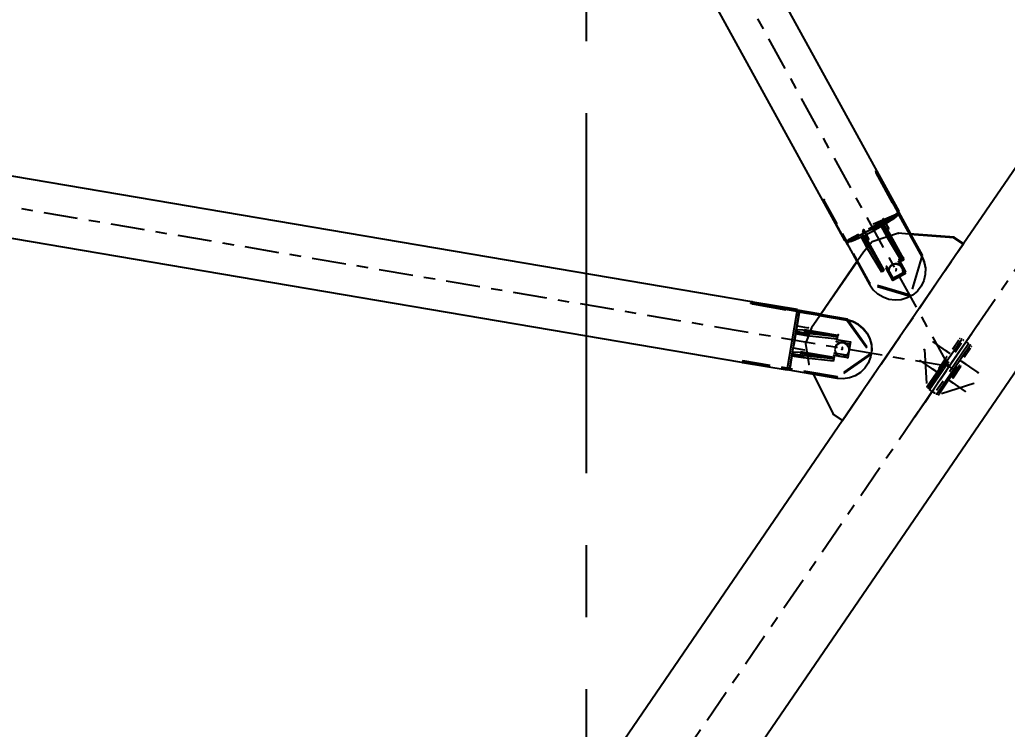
# Model space of a CAD drawing. Header units: millimetres. Extents: x 2368 to 8313, y 7493 to 11698.
# Drawn here: x 6364.6 to 6451.7, y 11189.7 to 11252.3 of the extents above; entities that cross this region are included whole.
import ezdxf

# ---------------------------------------------------------------- set-up
doc = ezdxf.new("R2010")
doc.units = ezdxf.units.MM
for name, pattern in [('CENTER', [50.8, 31.75, -6.35, 6.35, -6.35]), ('XKITLINE00', [0]), ('XKITLINE03', [6, 3, -1, 1, -1])]:
    doc.linetypes.add(name, pattern=pattern)
doc.styles.add('ROMANS', font='romans.shx')
doc.dimstyles.new('MD300', dxfattribs={"dimtxt": 2.5, "dimasz": 2.5, "dimexe": 1, "dimexo": 1, "dimgap": 0.5, "dimtad": 1, "dimdec": 1, "dimlfac": 50, "dimrnd": 0.5, "dimdsep": 46, "dimtxsty": 'ROMANS', "dimcen": 1, "dimclrd": 146, "dimclre": 146, "dimclrt": 30, "dimadec": 1, "dimazin": 2, "dimtfac": 1, "dimtdec": 1, "dimtmove": 0, "dimatfit": 1, "dimfxl": 1, "dimtolj": 1, "dimtzin": 0, "dimlwd": -1, "dimlwe": -1, "dimarcsym": 0})

# ---------------------------------------------------------------- blocks, each defined once
blk = doc.blocks.new('*D31')
at = {"color": 146, "transparency": 16777216}
for p, q in [((6524.588, 11276.547), (6524.588, 10991.038)), ((6189.043, 11249.201), (6189.043, 10991.038)), ((6191.543, 10992.038), (6522.088, 10992.038))]:
    blk.add_line(p, q, dxfattribs=at)
for points in [[(6191.543, 10992.455), (6191.543, 10991.621), (6189.043, 10992.038)], [(6522.088, 10992.455), (6522.088, 10991.621), (6524.588, 10992.038)]]:
    blk.add_solid(points, dxfattribs=at)
at = {"layer": 'Defpoints', "color": 0, "transparency": 16777216}
for p in [(6524.588, 11277.547), (6189.043, 11250.201), (6524.588, 10992.038)]:
    blk.add_point(p, dxfattribs=at)
at = {"color": 30, "transparency": 16777216, "insert": (6356.815, 10993.788), "char_height": 2.5, "attachment_point": 5, "style": 'ROMANS'}
blk.add_mtext('\\A1;16777', dxfattribs=at)
blk = doc.blocks.new('*D37')
at = {"color": 146, "transparency": 16777216}
for p, q in [((6544.584, 11276.27), (6544.584, 10979.265)), ((5216.588, 11053.98), (5216.588, 10979.265)), ((5219.088, 10980.265), (6542.084, 10980.265))]:
    blk.add_line(p, q, dxfattribs=at)
for points in [[(5219.088, 10980.681), (5219.088, 10979.848), (5216.588, 10980.265)], [(6542.084, 10980.681), (6542.084, 10979.848), (6544.584, 10980.265)]]:
    blk.add_solid(points, dxfattribs=at)
at = {"layer": 'Defpoints', "color": 0, "transparency": 16777216}
for p in [(6544.584, 11277.27), (5216.588, 11054.98), (6544.584, 10980.265)]:
    blk.add_point(p, dxfattribs=at)
at = {"color": 30, "transparency": 16777216, "insert": (5880.586, 10982.015), "char_height": 2.5, "attachment_point": 5, "style": 'ROMANS'}
blk.add_mtext('\\A1;66400', dxfattribs=at)
blk = doc.blocks.new('*D38')
at = {"color": 146, "transparency": 16777216}
for p, q in [((3888.584, 11276.27), (3888.584, 10968.162)), ((6544.588, 11276.271), (6544.588, 10968.162)), ((6542.088, 10969.162), (3891.084, 10969.162))]:
    blk.add_line(p, q, dxfattribs=at)
for points in [[(3891.084, 10969.579), (3891.084, 10968.745), (3888.584, 10969.162)], [(6542.088, 10969.579), (6542.088, 10968.745), (6544.588, 10969.162)]]:
    blk.add_solid(points, dxfattribs=at)
at = {"layer": 'Defpoints', "color": 0, "transparency": 16777216}
for p in [(3888.584, 11277.27), (6544.588, 11277.271), (3888.584, 10969.162)]:
    blk.add_point(p, dxfattribs=at)
at = {"color": 30, "transparency": 16777216, "insert": (5216.586, 10970.912), "char_height": 2.5, "attachment_point": 5, "style": 'ROMANS'}
blk.add_mtext('\\A1;132800', dxfattribs=at)

msp = doc.modelspace()

# ---------------------------------------------------------------- linework, layer by layer
at = {"color": 6, "linetype": 'CENTER'}
msp.add_line((6414.5882, 10907.5139), (6414.5882, 11495.735), dxfattribs=at)
at = {"color": 8, "linetype": 'XKITLINE03'}
for p, q in [((6446.5882, 11221.7207), (6364.5881, 11370.7429)), ((6446.5882, 11221.7207), (6364.5882, 11370.7429)), ((6528.5882, 11341.528), (6364.5882, 11101.9134)), ((6528.5882, 11341.528), (6364.5882, 11101.9134)), ((6446.5882, 11221.7207), (6282.5882, 11249.5872)), ((6446.5882, 11221.7207), (6282.5882, 11249.5872)), ((6440.1239, 11238.8096), (6444.181, 11231.4365)), ((6440.124, 11238.8096), (6444.181, 11231.4365)), ((6440.1436, 11238.9252), (6444.2006, 11231.5521)), ((6440.1436, 11238.9252), (6444.2007, 11231.5521)), ((6439.5842, 11228.9568), (6435.5272, 11236.3299)), ((6439.5843, 11228.9568), (6435.5272, 11236.3299)), ((6439.6039, 11229.0724), (6435.5468, 11236.4454)), ((6439.6039, 11229.0724), (6435.5469, 11236.4454)), ((6442.1672, 11235.2501), (6437.5441, 11232.7561)), ((6442.1672, 11235.2501), (6437.5441, 11232.7561)), ((6442.123, 11235.2659), (6437.6031, 11232.8276)), ((6442.123, 11235.2659), (6437.6032, 11232.8276)), ((6439.9073, 11234.3075), (6442.123, 11235.2659)), ((6439.9074, 11234.3075), (6442.123, 11235.2659)), ((6442.1549, 11235.1782), (6442.1742, 11235.2212)), ((6442.155, 11235.1782), (6442.1742, 11235.2212)), ((6442.1742, 11235.2212), (6442.1672, 11235.2501)), ((6442.1742, 11235.2212), (6442.1672, 11235.2501)), ((6437.5318, 11232.6842), (6442.1549, 11235.1782)), ((6437.5319, 11232.6842), (6442.155, 11235.1782)), ((6442.0959, 11235.1067), (6437.576, 11232.6684)), ((6442.096, 11235.1067), (6437.5761, 11232.6684)), ((6439.7917, 11233.6268), (6442.096, 11235.1067)), ((6439.7917, 11233.6268), (6442.0959, 11235.1067)), ((6440.7137, 11234.3633), (6440.6744, 11234.1321)), ((6440.7137, 11234.3633), (6440.6744, 11234.1321)), ((6442.4881, 11231.1387), (6440.7137, 11234.3633)), ((6442.488, 11231.1387), (6440.7137, 11234.3633)), ((6440.7398, 11234.5174), (6440.7791, 11234.7486)), ((6442.5142, 11231.2928), (6440.7398, 11234.5174)), ((6440.7399, 11234.5174), (6440.7792, 11234.7486)), ((6442.5143, 11231.2928), (6440.7399, 11234.5174)), ((6440.7791, 11234.7486), (6441.2587, 11233.8771)), ((6440.7792, 11234.7486), (6441.2587, 11233.8771)), ((6438.9854, 11233.571), (6439.0247, 11233.8022)), ((6438.9854, 11233.571), (6439.0247, 11233.8022)), ((6440.7598, 11230.3463), (6438.9854, 11233.571)), ((6440.7597, 11230.3463), (6438.9854, 11233.571)), ((6439.0247, 11233.8022), (6439.5043, 11232.9306)), ((6439.0247, 11233.8022), (6439.5042, 11232.9306)), ((6442.1297, 11233.4782), (6439.7975, 11232.737)), ((6442.1297, 11233.4782), (6439.7976, 11232.737)), ((6440.6744, 11234.1321), (6441.154, 11233.2606)), ((6440.6744, 11234.1321), (6441.1539, 11233.2606)), ((6447.0171, 11233.1107), (6442.1297, 11233.4782)), ((6447.0171, 11233.1107), (6442.1297, 11233.4782)), ((6437.5248, 11232.7131), (6437.5318, 11232.6842)), ((6437.5249, 11232.7131), (6437.5319, 11232.6842)), ((6438.9592, 11233.4168), (6438.9199, 11233.1856)), ((6438.9592, 11233.4168), (6438.9199, 11233.1856)), ((6438.9199, 11233.1856), (6439.3994, 11232.3141)), ((6438.9199, 11233.1856), (6439.3995, 11232.3141)), ((6440.7335, 11230.1922), (6438.9592, 11233.4168)), ((6440.7336, 11230.1922), (6438.9592, 11233.4168)), ((6439.7975, 11232.737), (6439.037, 11231.8212)), ((6439.7976, 11232.737), (6439.0371, 11231.8212)), ((6447.8447, 11232.5521), (6447.0171, 11233.1107)), ((6447.8448, 11232.5521), (6447.0171, 11233.1107)), ((6439.037, 11231.8212), (6434.4548, 11225.1499)), ((6439.0371, 11231.8212), (6434.4549, 11225.1499)), ((6437.1901, 11216.9826), (6447.8447, 11232.5521)), ((6437.1901, 11216.9826), (6447.8448, 11232.5521)), ((6442.1207, 11230.9803), (6442.7153, 11229.8996)), ((6442.1207, 11230.9803), (6442.7154, 11229.8996)), ((6442.1241, 11231.0009), (6442.7188, 11229.9202)), ((6442.1242, 11231.0009), (6442.7189, 11229.9202)), ((6442.1538, 11231.1755), (6442.7485, 11230.0949)), ((6442.1539, 11231.1755), (6442.7485, 11230.0949)), ((6442.4771, 11231.0745), (6442.488, 11231.1387)), ((6442.4772, 11231.0745), (6442.4881, 11231.1387)), ((6442.5251, 11231.357), (6442.5142, 11231.2928)), ((6442.5252, 11231.357), (6442.5143, 11231.2928)), ((6444.181, 11231.4365), (6443.139, 11227.9133)), ((6444.181, 11231.4365), (6443.1391, 11227.9133)), ((6444.2006, 11231.5521), (6443.1587, 11228.0289)), ((6444.2007, 11231.5521), (6443.1587, 11228.0289)), ((6440.7226, 11230.128), (6440.7335, 11230.1922)), ((6440.7227, 11230.128), (6440.7336, 11230.1922)), ((6440.7706, 11230.4106), (6440.7597, 11230.3463)), ((6440.7707, 11230.4106), (6440.7598, 11230.3463)), ((6441.6275, 11229.3128), (6441.0329, 11230.3935)), ((6441.6276, 11229.3128), (6441.0329, 11230.3935)), ((6441.631, 11229.3334), (6441.0364, 11230.4141)), ((6441.6311, 11229.3334), (6441.0364, 11230.4141)), ((6441.6607, 11229.508), (6441.0661, 11230.5887)), ((6441.6608, 11229.508), (6441.0661, 11230.5887)), ((6442.7485, 11230.0949), (6441.6607, 11229.508)), ((6442.7485, 11230.0949), (6441.6608, 11229.508)), ((6441.9055, 11230.3315), (6441.8793, 11230.1774)), ((6441.9056, 11230.3315), (6441.8794, 11230.1774)), ((6442.7153, 11229.8996), (6441.6275, 11229.3128)), ((6442.7154, 11229.8996), (6441.6276, 11229.3128)), ((6442.7188, 11229.9202), (6441.631, 11229.3334)), ((6442.7189, 11229.9202), (6441.6311, 11229.3334)), ((6443.139, 11227.9133), (6439.5842, 11228.9568)), ((6443.1391, 11227.9133), (6439.5843, 11228.9568)), ((6443.1587, 11228.0289), (6439.6039, 11229.0724)), ((6443.1587, 11228.0289), (6439.6039, 11229.0724)), ((6429.2545, 11227.3604), (6437.5949, 11225.9432)), ((6429.2545, 11227.3604), (6437.595, 11225.9432)), ((6429.2348, 11227.2448), (6437.5753, 11225.8276)), ((6429.2349, 11227.2448), (6437.5753, 11225.8276)), ((6432.5064, 11221.4264), (6433.3817, 11226.5777)), ((6432.5064, 11221.4264), (6433.3817, 11226.5777)), ((6433.3645, 11226.4766), (6432.5087, 11221.4403)), ((6433.3645, 11226.4766), (6432.5088, 11221.4403)), ((6433.3939, 11226.6497), (6432.5186, 11221.4983)), ((6433.394, 11226.6497), (6432.5187, 11221.4983)), ((6433.3916, 11226.6358), (6432.5358, 11221.5995)), ((6433.3915, 11226.6358), (6432.5358, 11221.5995)), ((6432.8923, 11223.6977), (6433.3645, 11226.4766)), ((6432.8924, 11223.6977), (6433.3645, 11226.4766)), ((6433.008, 11224.3784), (6433.3916, 11226.6358)), ((6433.008, 11224.3784), (6433.3915, 11226.6358)), ((6433.3817, 11226.5777), (6433.3903, 11226.6283)), ((6433.3817, 11226.5777), (6433.3903, 11226.6283)), ((6433.3903, 11226.6283), (6433.394, 11226.6497)), ((6433.3903, 11226.6283), (6433.3939, 11226.6497)), ((6437.5753, 11225.8276), (6439.7231, 11222.8277)), ((6437.5753, 11225.8276), (6439.7232, 11222.8277)), ((6437.5949, 11225.9432), (6439.7427, 11222.9433)), ((6437.595, 11225.9432), (6439.7428, 11222.9433)), ((6433.1031, 11224.9384), (6433.0638, 11224.7072)), ((6433.1032, 11224.9384), (6433.0639, 11224.7072)), ((6436.7508, 11224.3186), (6433.1031, 11224.9384)), ((6436.7509, 11224.3186), (6433.1032, 11224.9384)), ((6433.1293, 11225.0926), (6433.1686, 11225.3238)), ((6436.777, 11224.4728), (6433.1293, 11225.0926)), ((6433.1294, 11225.0926), (6433.1687, 11225.3238)), ((6436.7771, 11224.4728), (6433.1294, 11225.0926)), ((6433.1686, 11225.3238), (6434.1545, 11225.1562)), ((6433.1687, 11225.3238), (6434.1545, 11225.1562)), ((6434.4548, 11225.1499), (6433.9197, 11223.7638)), ((6434.4549, 11225.1499), (6433.9198, 11223.7638)), ((6443.5394, 11217.2663), (6449.1469, 11225.4592)), ((6443.5395, 11217.2663), (6449.1469, 11225.4592)), ((6449.2145, 11225.5579), (6448.3165, 11224.246)), ((6449.2145, 11225.5579), (6448.3166, 11224.246)), ((6449.1469, 11225.4592), (6449.2145, 11225.5579)), ((6449.1469, 11225.4592), (6449.2145, 11225.5579)), ((6433.0638, 11224.7072), (6434.0497, 11224.5397)), ((6433.0639, 11224.7072), (6434.0498, 11224.5397)), ((6436.6233, 11223.9264), (6437.8458, 11223.7187)), ((6436.6234, 11223.9264), (6437.8459, 11223.7187)), ((6436.6268, 11223.947), (6437.8493, 11223.7392)), ((6436.6269, 11223.947), (6437.8494, 11223.7392)), ((6436.6565, 11224.1216), (6437.879, 11223.9139)), ((6436.6566, 11224.1216), (6437.879, 11223.9139)), ((6436.7399, 11224.2544), (6436.7508, 11224.3186)), ((6436.74, 11224.2544), (6436.7509, 11224.3186)), ((6436.788, 11224.537), (6436.777, 11224.4728)), ((6436.788, 11224.537), (6436.7771, 11224.4728)), ((6437.879, 11223.9139), (6437.673, 11222.7019)), ((6437.879, 11223.9139), (6437.6731, 11222.7019)), ((6444.6215, 11219.9449), (6447.5316, 11224.1968)), ((6444.6215, 11219.9449), (6447.5316, 11224.1968)), ((6444.8688, 11219.7044), (6447.8454, 11224.0533)), ((6444.8689, 11219.7044), (6447.8454, 11224.0533)), ((6446.6578, 11222.8848), (6445.1724, 11223.9015)), ((6445.1724, 11223.9015), (6445.1724, 11223.9015)), ((6446.6579, 11222.8848), (6445.1724, 11223.9015)), ((6445.1724, 11223.9015), (6445.1724, 11223.9015)), ((6446.2168, 11221.9749), (6447.6966, 11224.1369)), ((6446.2169, 11221.9749), (6447.6967, 11224.1369)), ((6448.3165, 11224.246), (6446.8085, 11222.0426)), ((6448.3166, 11224.246), (6446.8085, 11222.0426)), ((6447.6966, 11224.1369), (6447.6966, 11224.1369)), ((6447.6967, 11224.1369), (6447.6966, 11224.1369)), ((6448.0849, 11223.9075), (6448.3076, 11223.737)), ((6448.0849, 11223.9075), (6448.3075, 11223.737)), ((6432.7971, 11223.1376), (6432.8364, 11223.3688)), ((6436.4449, 11222.5178), (6432.7971, 11223.1376)), ((6432.7972, 11223.1376), (6432.8365, 11223.3688)), ((6436.4449, 11222.5178), (6432.7972, 11223.1376)), ((6432.8364, 11223.3688), (6433.8223, 11223.2013)), ((6432.8365, 11223.3688), (6433.8224, 11223.2013)), ((6433.9197, 11223.7638), (6434.219, 11221.9186)), ((6433.9198, 11223.7638), (6434.2191, 11221.9186)), ((6437.163, 11223.4015), (6437.1368, 11223.2474)), ((6437.1631, 11223.4015), (6437.1369, 11223.2474)), ((6437.8458, 11223.7187), (6437.6399, 11222.5066)), ((6437.8459, 11223.7187), (6437.6399, 11222.5066)), ((6437.8493, 11223.7392), (6437.6434, 11222.5272)), ((6437.8494, 11223.7392), (6437.6434, 11222.5272)), ((6444.4013, 11223.2174), (6444.6215, 11219.9449)), ((6444.4014, 11223.2174), (6444.6215, 11219.9449)), ((6448.3075, 11223.737), (6445.3309, 11219.3881)), ((6448.3076, 11223.737), (6445.331, 11219.3881)), ((6445.6447, 11219.2446), (6448.5549, 11223.4965)), ((6445.6448, 11219.2446), (6448.5549, 11223.4965)), ((6446.2452, 11223.1672), (6446.6578, 11222.8848)), ((6446.2453, 11223.1672), (6446.6579, 11222.8848)), ((6446.9595, 11221.4665), (6448.4393, 11223.6286)), ((6446.9596, 11221.4665), (6448.4394, 11223.6286)), ((6448.4393, 11223.6286), (6448.4393, 11223.6286)), ((6448.4394, 11223.6286), (6448.4393, 11223.6286)), ((6436.705, 11220.7057), (6428.3645, 11222.1228)), ((6436.705, 11220.7057), (6428.3646, 11222.1228)), ((6436.7246, 11220.8213), (6428.3842, 11222.2384)), ((6436.7247, 11220.8213), (6428.3842, 11222.2384)), ((6432.771, 11222.9835), (6432.7317, 11222.7523)), ((6432.771, 11222.9835), (6432.7317, 11222.7523)), ((6432.7317, 11222.7523), (6433.7176, 11222.5848)), ((6432.7317, 11222.7523), (6433.7175, 11222.5848)), ((6436.4187, 11222.3637), (6432.771, 11222.9835)), ((6436.4187, 11222.3637), (6432.771, 11222.9835)), ((6436.4078, 11222.2995), (6436.4187, 11222.3637)), ((6436.4078, 11222.2995), (6436.4187, 11222.3637)), ((6437.6399, 11222.5066), (6436.4174, 11222.7144)), ((6437.6399, 11222.5066), (6436.4174, 11222.7144)), ((6437.6434, 11222.5272), (6436.4209, 11222.7349)), ((6437.6434, 11222.5272), (6436.4209, 11222.7349)), ((6436.4558, 11222.582), (6436.4449, 11222.5178)), ((6436.4558, 11222.582), (6436.4449, 11222.5178)), ((6437.673, 11222.7019), (6436.4506, 11222.9096)), ((6437.6731, 11222.7019), (6436.4506, 11222.9096)), ((6439.7231, 11222.8277), (6436.705, 11220.7057)), ((6439.7232, 11222.8277), (6436.705, 11220.7057)), ((6439.7427, 11222.9433), (6436.7246, 11220.8213)), ((6439.7428, 11222.9433), (6436.7247, 11220.8213)), ((6445.5283, 11221.2344), (6444.0428, 11222.251)), ((6444.0428, 11222.251), (6444.0428, 11222.251)), ((6445.5282, 11221.2344), (6444.0428, 11222.251)), ((6444.0428, 11222.251), (6444.0428, 11222.251)), ((6445.6768, 11221.5931), (6446.3772, 11222.6164)), ((6445.6769, 11221.5931), (6446.3772, 11222.6164)), ((6446.3772, 11222.6164), (6446.3772, 11222.6164)), ((6446.3772, 11222.6164), (6446.3772, 11222.6164)), ((6446.6578, 11222.8848), (6446.6578, 11222.8848)), ((6446.6579, 11222.8848), (6446.6579, 11222.8848)), ((6448.0608, 11221.9246), (6447.6481, 11222.207)), ((6447.6481, 11222.207), (6447.6481, 11222.207)), ((6447.6481, 11222.207), (6449.1336, 11221.1904)), ((6448.0607, 11221.9246), (6447.6481, 11222.207)), ((6447.6481, 11222.207), (6447.6481, 11222.207)), ((6447.6481, 11222.207), (6449.1336, 11221.1904)), ((6432.5101, 11221.4477), (6432.5064, 11221.4264)), ((6432.51, 11221.4477), (6432.5064, 11221.4264)), ((6444.737, 11219.8128), (6446.2168, 11221.9749)), ((6444.7371, 11219.8128), (6446.2169, 11221.9749)), ((6446.8085, 11222.0426), (6445.0602, 11219.4882)), ((6446.8085, 11222.0426), (6445.0602, 11219.4882)), ((6445.1156, 11221.5168), (6445.5282, 11221.2344)), ((6445.1157, 11221.5168), (6445.5283, 11221.2344)), ((6445.4797, 11219.3045), (6446.9595, 11221.4665)), ((6445.4798, 11219.3045), (6446.9596, 11221.4665)), ((6445.6768, 11221.5931), (6445.6768, 11221.5931)), ((6445.6769, 11221.5931), (6445.6769, 11221.5931)), ((6446.093, 11222.0596), (6447.0833, 11221.3818)), ((6446.0931, 11222.0596), (6447.0833, 11221.3818)), ((6446.5882, 11221.7207), (6446.5882, 11221.7207)), ((6446.7991, 11220.825), (6447.4995, 11221.8483)), ((6446.7992, 11220.825), (6447.4995, 11221.8483)), ((6446.9312, 11220.7346), (6447.6316, 11221.7579)), ((6446.9312, 11220.7346), (6447.6315, 11221.7579)), ((6447.4995, 11221.8483), (6447.4995, 11221.8483)), ((6447.4995, 11221.8483), (6447.4995, 11221.8483)), ((6447.6315, 11221.7579), (6447.6315, 11221.7579)), ((6447.6316, 11221.7579), (6447.6316, 11221.7579)), ((6445.5282, 11221.2344), (6445.5282, 11221.2344)), ((6445.5283, 11221.2344), (6445.5283, 11221.2344)), ((6446.9311, 11220.2742), (6446.5185, 11220.5566)), ((6446.5185, 11220.5566), (6446.5185, 11220.5566)), ((6446.5185, 11220.5566), (6448.0039, 11219.5399)), ((6446.9311, 11220.2742), (6446.5185, 11220.5566)), ((6446.5185, 11220.5566), (6446.5185, 11220.5566)), ((6446.5185, 11220.5566), (6448.004, 11219.5399)), ((6446.7991, 11220.825), (6446.7991, 11220.825)), ((6446.7992, 11220.825), (6446.7992, 11220.825)), ((6446.9312, 11220.7346), (6446.9312, 11220.7346)), ((6446.9312, 11220.7346), (6446.9312, 11220.7346)), ((6449.1336, 11221.1904), (6449.1336, 11221.1904)), ((6449.1336, 11221.1904), (6449.1336, 11221.1904)), ((6444.737, 11219.8128), (6444.737, 11219.8128)), ((6444.7371, 11219.8128), (6444.7371, 11219.8128)), ((6445.0914, 11219.5339), (6444.8688, 11219.7044)), ((6445.0915, 11219.5339), (6444.8689, 11219.7044)), ((6445.3309, 11219.3881), (6445.0914, 11219.5339)), ((6445.331, 11219.3881), (6445.0915, 11219.5339)), ((6448.775, 11220.224), (6445.6447, 11219.2446)), ((6448.775, 11220.224), (6445.6448, 11219.2446)), ((6448.0039, 11219.5399), (6448.0039, 11219.5399)), ((6448.004, 11219.5399), (6448.004, 11219.5399)), ((6445.0602, 11219.4882), (6443.607, 11217.365)), ((6445.0602, 11219.4882), (6443.607, 11217.365)), ((6445.4797, 11219.3045), (6445.4797, 11219.3045)), ((6445.4798, 11219.3045), (6445.4798, 11219.3045)), ((6436.3624, 11217.5412), (6437.1901, 11216.9826)), ((6436.3625, 11217.5412), (6437.1901, 11216.9826))]:
    msp.add_line(p, q, dxfattribs=at)
at = {"color": 8, "linetype": 'XKITLINE00'}
for p, q in [((6380.7373, 11347.0387), (6442.1485, 11235.4334)), ((6375.9476, 11344.4548), (6437.3588, 11232.8495)), ((6506.6401, 11318.4409), (6447.8414, 11232.5323)), ((6515.0495, 11312.7664), (6388.4582, 11127.8085)), ((6429.1663, 11227.4379), (6302.4429, 11248.9705)), ((6428.3024, 11222.0708), (6301.4856, 11243.6192)), ((6440.0945, 11238.9858), (6440.0921, 11238.969)), ((6440.0921, 11238.969), (6440.098, 11238.9394)), ((6440.1048, 11238.9881), (6440.0945, 11238.9858)), ((6440.098, 11238.9394), (6440.1115, 11238.8998)), ((6440.1221, 11238.9757), (6440.1048, 11238.9881)), ((6440.1115, 11238.8998), (6440.1318, 11238.8548)), ((6440.1703, 11238.9128), (6440.1183, 11238.8848)), ((6440.1221, 11238.9757), (6440.1447, 11238.9498)), ((6440.1318, 11238.8548), (6440.1529, 11238.8054)), ((6440.1965, 11238.8686), (6440.1408, 11238.8385)), ((6440.1447, 11238.9498), (6440.1703, 11238.9128)), ((6440.1529, 11238.8054), (6442.0711, 11235.3193)), ((6440.1703, 11238.9128), (6440.1965, 11238.8686)), ((6440.1965, 11238.8686), (6442.1147, 11235.3825)), ((6435.3937, 11236.45), (6435.3936, 11236.4466)), ((6435.3936, 11236.4466), (6435.4016, 11236.4292)), ((6435.3937, 11236.45), (6435.4017, 11236.4388)), ((6435.4016, 11236.4292), (6435.4167, 11236.3992)), ((6435.4017, 11236.4388), (6435.417, 11236.4141)), ((6435.4167, 11236.3992), (6435.4376, 11236.3597)), ((6435.446, 11236.3643), (6435.4376, 11236.3597)), ((6435.4376, 11236.3597), (6435.4621, 11236.3146)), ((6435.4711, 11236.3194), (6435.4621, 11236.3146)), ((6435.4621, 11236.3146), (6437.3804, 11232.8285)), ((6435.4622, 11236.3357), (6435.4909, 11236.2904)), ((6435.4909, 11236.2904), (6437.4091, 11232.8043)), ((6442.0711, 11235.3193), (6441.8855, 11235.1533)), ((6442.0094, 11235.2641), (6442.096, 11235.1067)), ((6442.044, 11235.295), (6444.1778, 11231.4173)), ((6442.1147, 11235.3825), (6442.0543, 11235.3499)), ((6442.0591, 11235.3525), (6442.0543, 11235.3499)), ((6442.0591, 11235.3525), (6442.155, 11235.1782)), ((6442.0626, 11235.3117), (6444.1843, 11231.4558)), ((6442.0789, 11235.3632), (6442.1679, 11235.2014)), ((6442.0989, 11235.374), (6442.174, 11235.2375)), ((6442.1087, 11235.3792), (6443.184, 11233.4249)), ((6442.1485, 11235.4334), (6442.1147, 11235.3825)), ((6442.1679, 11235.2014), (6442.155, 11235.1782)), ((6442.1742, 11235.2212), (6442.1679, 11235.2014)), ((6442.1719, 11235.2139), (6443.1551, 11233.4271)), ((6442.174, 11235.2375), (6442.1742, 11235.2212)), ((6440.7391, 11234.3861), (6440.2285, 11234.0871)), ((6441.2002, 11234.6728), (6440.7391, 11234.3861)), ((6441.3364, 11234.5366), (6440.9407, 11234.2865)), ((6441.5889, 11234.9329), (6441.2002, 11234.6728)), ((6441.6697, 11234.7627), (6441.3364, 11234.5366)), ((6441.8855, 11235.1533), (6441.5889, 11234.9329)), ((6441.9265, 11234.9555), (6441.6697, 11234.7627)), ((6441.8373, 11235.1175), (6441.9265, 11234.9555)), ((6442.096, 11235.1067), (6441.9265, 11234.9555)), ((6442.155, 11235.1782), (6442.1418, 11235.1711)), ((6439.1627, 11233.5121), (6438.6609, 11233.265)), ((6439.5538, 11233.5001), (6439.0898, 11233.2626)), ((6439.6941, 11233.7908), (6439.1627, 11233.5121)), ((6440.0303, 11233.7571), (6439.5538, 11233.5001)), ((6440.2285, 11234.0871), (6439.6941, 11233.7908)), ((6440.4991, 11234.0229), (6440.0303, 11233.7571)), ((6440.762, 11234.1798), (6440.4991, 11234.0229)), ((6440.5907, 11234.0776), (6441.0663, 11233.2133)), ((6440.7622, 11234.1794), (6440.7542, 11234.1751)), ((6440.9407, 11234.2865), (6440.7622, 11234.1799)), ((6440.7622, 11234.1799), (6440.7622, 11234.1794)), ((6440.7622, 11234.1794), (6441.2417, 11233.3079)), ((6440.8547, 11234.2352), (6441.0892, 11233.8877)), ((6441.0892, 11233.8877), (6442.5758, 11231.186)), ((6437.3804, 11232.8285), (6437.3588, 11232.8495)), ((6437.3923, 11232.8349), (6437.3804, 11232.8285)), ((6437.5701, 11232.8253), (6437.4091, 11232.8043)), ((6437.4503, 11232.8097), (6439.581, 11228.9375)), ((6437.4951, 11232.8155), (6437.5761, 11232.6684)), ((6437.8441, 11232.9127), (6437.5701, 11232.8253)), ((6437.7232, 11232.688), (6437.5761, 11232.6684)), ((6437.6361, 11232.8464), (6437.7232, 11232.688)), ((6437.9597, 11232.7613), (6437.7232, 11232.688)), ((6438.2139, 11233.0618), (6437.8441, 11232.9127)), ((6438.2756, 11232.8854), (6437.9597, 11232.7613)), ((6438.6609, 11233.265), (6438.2139, 11233.0618)), ((6438.6577, 11233.0548), (6438.2756, 11232.8854)), ((6438.832, 11233.1387), (6438.6577, 11233.0548)), ((6438.8402, 11233.1426), (6438.8322, 11233.1383)), ((6438.8323, 11233.1388), (6438.8322, 11233.1383)), ((6438.8322, 11233.1383), (6439.3118, 11232.2668)), ((6439.0898, 11233.2626), (6438.8402, 11233.1426)), ((6439.0119, 11233.2252), (6439.4872, 11232.3614)), ((6439.1106, 11233.2733), (6439.3347, 11232.9413)), ((6439.3347, 11232.9413), (6440.8213, 11230.2395)), ((6441.2417, 11233.3079), (6441.0663, 11233.2133)), ((6441.0663, 11233.2133), (6442.3894, 11231.0271)), ((6441.2417, 11233.3079), (6442.5649, 11231.1218)), ((6447.0215, 11233.1364), (6443.0972, 11233.4315)), ((6447.0127, 11233.085), (6443.1271, 11233.3772)), ((6447.0215, 11233.1364), (6447.0127, 11233.085)), ((6447.8404, 11232.5264), (6447.0127, 11233.085)), ((6447.8492, 11232.5778), (6447.0215, 11233.1364)), ((6447.8492, 11232.5778), (6447.8404, 11232.5264)), ((6447.8404, 11232.5264), (6437.1858, 11216.9569)), ((6439.4872, 11232.3614), (6439.3118, 11232.2668)), ((6439.3118, 11232.2668), (6440.635, 11230.0807)), ((6439.4872, 11232.3614), (6440.8104, 11230.1753)), ((6438.4522, 11230.989), (6435.1981, 11226.2513)), ((6438.464, 11230.9675), (6435.2219, 11226.2473)), ((6442.5649, 11231.1218), (6442.3894, 11231.0271)), ((6442.5758, 11231.186), (6442.5649, 11231.1218)), ((6444.1843, 11231.4558), (6444.1778, 11231.4173)), ((6444.1778, 11231.4173), (6444.3888, 11230.9154)), ((6444.1843, 11231.4558), (6444.3953, 11230.954)), ((6444.3953, 11230.954), (6444.3888, 11230.9154)), ((6444.3888, 11230.9154), (6444.4901, 11230.3813)), ((6444.3953, 11230.954), (6444.4966, 11230.4199)), ((6440.8104, 11230.1753), (6440.635, 11230.0807)), ((6440.8213, 11230.2395), (6440.8104, 11230.1753)), ((6441.2646, 11230.2589), (6441.2527, 11230.1524)), ((6441.2527, 11230.1524), (6441.2596, 11230.0454)), ((6441.2596, 11230.0454), (6441.2851, 11229.9412)), ((6441.295, 11230.3616), (6441.2646, 11230.2589)), ((6441.2985, 11230.3822), (6441.2681, 11230.2794)), ((6441.2985, 11230.3822), (6441.2681, 11230.2794)), ((6441.302, 11230.4027), (6441.2716, 11230.3)), ((6441.343, 11230.4575), (6441.295, 11230.3616)), ((6441.3465, 11230.4781), (6441.2985, 11230.3822)), ((6441.3465, 11230.4781), (6441.2985, 11230.3822)), ((6441.35, 11230.4986), (6441.302, 11230.4027)), ((6441.407, 11230.5437), (6441.343, 11230.4575)), ((6441.4105, 11230.5643), (6441.3465, 11230.4781)), ((6441.4105, 11230.5643), (6441.3465, 11230.4781)), ((6441.414, 11230.5848), (6441.35, 11230.4986)), ((6441.4851, 11230.6175), (6441.407, 11230.5437)), ((6441.4886, 11230.638), (6441.4105, 11230.5643)), ((6441.4886, 11230.638), (6441.4105, 11230.5643)), ((6441.4921, 11230.6586), (6441.414, 11230.5848)), ((6441.5751, 11230.6766), (6441.4851, 11230.6175)), ((6441.5786, 11230.6972), (6441.4886, 11230.638)), ((6441.5786, 11230.6972), (6441.4886, 11230.638)), ((6441.5821, 11230.7177), (6441.4921, 11230.6586)), ((6441.674, 11230.7194), (6441.5751, 11230.6766)), ((6441.5786, 11230.6972), (6441.5751, 11230.6766)), ((6441.6775, 11230.7399), (6441.5786, 11230.6972)), ((6441.6775, 11230.7399), (6441.5786, 11230.6972)), ((6441.5821, 11230.7177), (6441.5786, 11230.6972)), ((6441.681, 11230.7605), (6441.5821, 11230.7177)), ((6441.779, 11230.7444), (6441.674, 11230.7194)), ((6441.7825, 11230.765), (6441.6775, 11230.7399)), ((6441.7825, 11230.765), (6441.6775, 11230.7399)), ((6441.786, 11230.7855), (6441.681, 11230.7605)), ((6441.8869, 11230.7509), (6441.779, 11230.7444)), ((6441.8903, 11230.7715), (6441.7825, 11230.765)), ((6441.8903, 11230.7715), (6441.7825, 11230.765)), ((6441.8938, 11230.7921), (6441.786, 11230.7855)), ((6441.9942, 11230.7388), (6441.8869, 11230.7509)), ((6441.9977, 11230.7594), (6441.8903, 11230.7715)), ((6441.9977, 11230.7594), (6441.8903, 11230.7715)), ((6442.0012, 11230.7799), (6441.8938, 11230.7921)), ((6442.0979, 11230.7084), (6441.9942, 11230.7388)), ((6442.1014, 11230.7289), (6441.9977, 11230.7594)), ((6442.1014, 11230.7289), (6441.9977, 11230.7594)), ((6442.1049, 11230.7495), (6442.0012, 11230.7799)), ((6442.1948, 11230.6606), (6442.0979, 11230.7084)), ((6442.1983, 11230.6811), (6442.1014, 11230.7289)), ((6442.1983, 11230.6811), (6442.1014, 11230.7289)), ((6442.2017, 11230.7017), (6442.1049, 11230.7495)), ((6442.2818, 11230.5968), (6442.1948, 11230.6606)), ((6442.2853, 11230.6174), (6442.1983, 11230.6811)), ((6442.2853, 11230.6174), (6442.1983, 11230.6811)), ((6442.2888, 11230.6379), (6442.2017, 11230.7017)), ((6442.2818, 11230.5968), (6442.3564, 11230.5191)), ((6442.2853, 11230.6174), (6442.3599, 11230.5396)), ((6442.2853, 11230.6174), (6442.3599, 11230.5396)), ((6442.2888, 11230.6379), (6442.3634, 11230.5602)), ((6442.3564, 11230.5191), (6442.4163, 11230.4297)), ((6442.3599, 11230.5396), (6442.4198, 11230.4503)), ((6442.3599, 11230.5396), (6442.4198, 11230.4503)), ((6442.3634, 11230.5602), (6442.4233, 11230.4708)), ((6442.4198, 11230.4503), (6442.4163, 11230.4297)), ((6442.4163, 11230.4297), (6442.4597, 11230.3314)), ((6442.4233, 11230.4708), (6442.4198, 11230.4503)), ((6442.4198, 11230.4503), (6442.4631, 11230.352)), ((6442.4198, 11230.4503), (6442.4631, 11230.352)), ((6442.4233, 11230.4708), (6442.4666, 11230.3725)), ((6442.4802, 11230.0137), (6442.4498, 11229.911)), ((6442.4597, 11230.3314), (6442.4852, 11230.2272)), ((6442.4631, 11230.352), (6442.4887, 11230.2477)), ((6442.4631, 11230.352), (6442.4887, 11230.2477)), ((6442.4666, 11230.3725), (6442.4922, 11230.2683)), ((6442.4921, 11230.1202), (6442.4802, 11230.0137)), ((6442.4852, 11230.2272), (6442.4921, 11230.1202)), ((6442.4887, 11230.2477), (6442.4956, 11230.1408)), ((6442.4887, 11230.2477), (6442.4956, 11230.1408)), ((6442.4922, 11230.2683), (6442.4991, 11230.1613)), ((6444.4901, 11230.3813), (6444.4773, 11229.8383)), ((6444.4966, 11230.4199), (6444.4839, 11229.8769)), ((6441.2851, 11229.9412), (6441.3285, 11229.8429)), ((6441.3285, 11229.8429), (6441.3884, 11229.7535)), ((6441.3884, 11229.7535), (6441.463, 11229.6758)), ((6441.55, 11229.612), (6441.463, 11229.6758)), ((6441.6469, 11229.5642), (6441.55, 11229.612)), ((6441.7506, 11229.5338), (6441.6469, 11229.5642)), ((6441.858, 11229.5216), (6441.7506, 11229.5338)), ((6441.9658, 11229.5282), (6441.858, 11229.5216)), ((6442.0708, 11229.5532), (6441.9658, 11229.5282)), ((6442.1697, 11229.596), (6442.0708, 11229.5532)), ((6442.2597, 11229.6551), (6442.1697, 11229.596)), ((6442.3378, 11229.7289), (6442.2597, 11229.6551)), ((6442.4018, 11229.815), (6442.3378, 11229.7289)), ((6442.4498, 11229.911), (6442.4018, 11229.815)), ((6444.351, 11229.3102), (6444.1167, 11228.8199)), ((6444.4773, 11229.8383), (6444.351, 11229.3102)), ((6444.4839, 11229.8769), (6444.4773, 11229.8383)), ((6439.581, 11228.9375), (6439.8925, 11228.4899)), ((6440.2908, 11228.116), (6439.8925, 11228.4899)), ((6443.7846, 11228.3889), (6443.3692, 11228.0361)), ((6444.1167, 11228.8199), (6443.7846, 11228.3889)), ((6429.0875, 11227.3423), (6429.0771, 11227.3312)), ((6429.1132, 11227.3496), (6429.0875, 11227.3423)), ((6429.1051, 11227.4464), (6429.0968, 11227.4468)), ((6429.1048, 11227.4444), (6429.0968, 11227.4468)), ((6429.1285, 11227.4395), (6429.1048, 11227.4444)), ((6429.1291, 11227.4432), (6429.1051, 11227.4464)), ((6429.1518, 11227.3523), (6429.1132, 11227.3496)), ((6429.1654, 11227.4325), (6429.1285, 11227.4395)), ((6429.1625, 11227.4382), (6429.1291, 11227.4432)), ((6429.1995, 11227.3501), (6429.1518, 11227.3523)), ((6429.2121, 11227.4242), (6429.1654, 11227.4325)), ((6429.2131, 11227.43), (6429.1663, 11227.4376)), ((6429.1995, 11227.3501), (6429.1865, 11227.274)), ((6429.2516, 11227.3433), (6429.1995, 11227.3501)), ((6429.2638, 11227.4152), (6429.2121, 11227.4242)), ((6429.2644, 11227.4185), (6429.2131, 11227.43)), ((6429.2516, 11227.3433), (6429.2386, 11227.2666)), ((6433.1951, 11226.6732), (6429.2516, 11227.3433)), ((6433.2073, 11226.7451), (6429.2638, 11227.4152)), ((6433.2079, 11226.7485), (6429.2644, 11227.4185)), ((6440.7585, 11227.8322), (6440.2908, 11228.116)), ((6441.2752, 11227.6509), (6440.7585, 11227.8322)), ((6441.8183, 11227.58), (6441.2752, 11227.6509)), ((6442.3641, 11227.6226), (6441.8183, 11227.58)), ((6442.8887, 11227.7769), (6442.3641, 11227.6226)), ((6443.3692, 11228.0361), (6442.8887, 11227.7769)), ((6429.0771, 11227.3312), (6429.0832, 11227.3173)), ((6429.1051, 11227.3019), (6429.0832, 11227.3173)), ((6429.1406, 11227.2867), (6429.1051, 11227.3019)), ((6429.1865, 11227.274), (6429.1406, 11227.2867)), ((6429.2373, 11227.2593), (6429.1865, 11227.274)), ((6429.2381, 11227.264), (6429.2373, 11227.2593)), ((6433.1808, 11226.5892), (6429.2373, 11227.2593)), ((6437.5786, 11225.8468), (6429.2381, 11227.264)), ((6432.2982, 11221.3946), (6433.1808, 11226.5892)), ((6433.0806, 11224.8055), (6433.3645, 11226.4766)), ((6433.3645, 11226.4766), (6433.1674, 11226.5101)), ((6437.5721, 11225.8083), (6433.1751, 11226.5554)), ((6433.1816, 11226.594), (6433.2064, 11226.74)), ((6433.1846, 11226.6112), (6433.1816, 11226.594)), ((6433.3817, 11226.5777), (6433.1846, 11226.6112)), ((6433.3866, 11226.6067), (6433.1895, 11226.6402)), ((6433.3928, 11226.6427), (6433.1956, 11226.6762)), ((6433.394, 11226.6497), (6433.1968, 11226.6832)), ((6435.2713, 11226.3578), (6433.2013, 11226.7096)), ((6433.2073, 11226.7451), (6433.2064, 11226.74)), ((6433.3788, 11226.5605), (6433.3903, 11226.6283)), ((6433.3928, 11226.6427), (6433.3903, 11226.6283)), ((6435.2469, 11226.3223), (6433.3919, 11226.6375)), ((6433.394, 11226.6497), (6433.3928, 11226.6427)), ((6433.3234, 11226.2343), (6433.1262, 11226.2678)), ((6437.5786, 11225.8468), (6437.5721, 11225.8083)), ((6438.0996, 11225.6611), (6437.5721, 11225.8083)), ((6438.1061, 11225.6996), (6437.5786, 11225.8468)), ((6438.1061, 11225.6996), (6438.0996, 11225.6611)), ((6438.585, 11225.4084), (6438.0996, 11225.6611)), ((6438.5916, 11225.4469), (6438.1061, 11225.6996)), ((6432.7166, 11222.6634), (6433.079, 11224.7961)), ((6433.0805, 11224.805), (6433.079, 11224.7961)), ((6433.0806, 11224.8055), (6433.0805, 11224.805)), ((6434.0664, 11224.6375), (6433.0805, 11224.805)), ((6433.7113, 11224.9357), (6433.1067, 11224.9591)), ((6436.7675, 11224.4164), (6433.7113, 11224.9357)), ((6439.0072, 11225.0612), (6438.585, 11225.4084)), ((6439.0137, 11225.0998), (6438.5916, 11225.4469)), ((6439.0072, 11225.0612), (6439.3476, 11224.6348)), ((6439.0137, 11225.0998), (6439.3541, 11224.6733)), ((6434.0332, 11224.442), (6433.0473, 11224.6095)), ((6434.0664, 11224.6375), (6434.0332, 11224.442)), ((6436.7234, 11224.1567), (6434.0332, 11224.442)), ((6436.7566, 11224.3522), (6434.0664, 11224.6375)), ((6436.7234, 11224.1567), (6436.7675, 11224.4164)), ((6437.1322, 11223.8622), (6437.0246, 11223.8524)), ((6437.2399, 11223.8534), (6437.1322, 11223.8622)), ((6439.3476, 11224.6348), (6439.5914, 11224.1477)), ((6439.3541, 11224.6733), (6439.5979, 11224.1863)), ((6439.5914, 11224.1477), (6439.7279, 11223.6213)), ((6439.5979, 11224.1863), (6439.7345, 11223.6599)), ((6433.3791, 11222.9807), (6432.7745, 11223.0042)), ((6436.5187, 11223.3101), (6436.5101, 11223.2033)), ((6436.5101, 11223.2033), (6436.5203, 11223.0966)), ((6436.5458, 11223.4138), (6436.5187, 11223.3101)), ((6436.5203, 11223.0966), (6436.5491, 11222.9932)), ((6436.5908, 11223.5111), (6436.5458, 11223.4138)), ((6436.5491, 11222.9932), (6436.5955, 11222.8963)), ((6436.5943, 11223.5317), (6436.5493, 11223.4343)), ((6436.5943, 11223.5317), (6436.5493, 11223.4343)), ((6436.5977, 11223.5522), (6436.5528, 11223.4549)), ((6436.6521, 11223.5992), (6436.5908, 11223.5111)), ((6436.6555, 11223.6198), (6436.5943, 11223.5317)), ((6436.6555, 11223.6198), (6436.5943, 11223.5317)), ((6436.659, 11223.6403), (6436.5977, 11223.5522)), ((6436.7279, 11223.6754), (6436.6521, 11223.5992)), ((6436.7314, 11223.6959), (6436.6555, 11223.6198)), ((6436.7314, 11223.6959), (6436.6555, 11223.6198)), ((6436.7349, 11223.7165), (6436.659, 11223.6403)), ((6436.8159, 11223.7373), (6436.7279, 11223.6754)), ((6436.8194, 11223.7578), (6436.7314, 11223.6959)), ((6436.8194, 11223.7578), (6436.7314, 11223.6959)), ((6436.8229, 11223.7784), (6436.7349, 11223.7165)), ((6436.9135, 11223.783), (6436.8159, 11223.7373)), ((6436.917, 11223.8036), (6436.8194, 11223.7578)), ((6436.917, 11223.8036), (6436.8194, 11223.7578)), ((6436.9205, 11223.8241), (6436.8229, 11223.7784)), ((6437.0176, 11223.8113), (6436.9135, 11223.783)), ((6437.0211, 11223.8318), (6436.917, 11223.8036)), ((6437.0211, 11223.8318), (6436.917, 11223.8036)), ((6437.0246, 11223.8524), (6436.9205, 11223.8241)), ((6437.1252, 11223.8211), (6437.0176, 11223.8113)), ((6437.1287, 11223.8417), (6437.0211, 11223.8318)), ((6437.1287, 11223.8417), (6437.0211, 11223.8318)), ((6437.2329, 11223.8123), (6437.1252, 11223.8211)), ((6437.2364, 11223.8328), (6437.1287, 11223.8417)), ((6437.2364, 11223.8328), (6437.1287, 11223.8417)), ((6437.2364, 11223.8328), (6437.2329, 11223.8123)), ((6437.3375, 11223.785), (6437.2329, 11223.8123)), ((6437.2399, 11223.8534), (6437.2364, 11223.8328)), ((6437.341, 11223.8056), (6437.2364, 11223.8328)), ((6437.341, 11223.8056), (6437.2364, 11223.8328)), ((6437.3445, 11223.8261), (6437.2399, 11223.8534)), ((6437.4357, 11223.7402), (6437.3375, 11223.785)), ((6437.4392, 11223.7608), (6437.341, 11223.8056)), ((6437.4392, 11223.7608), (6437.341, 11223.8056)), ((6437.4427, 11223.7813), (6437.3445, 11223.8261)), ((6437.5247, 11223.6792), (6437.4357, 11223.7402)), ((6437.5282, 11223.6997), (6437.4392, 11223.7608)), ((6437.5282, 11223.6997), (6437.4392, 11223.7608)), ((6437.5317, 11223.7203), (6437.4427, 11223.7813)), ((6437.6017, 11223.6037), (6437.5247, 11223.6792)), ((6437.6052, 11223.6243), (6437.5282, 11223.6997)), ((6437.6052, 11223.6243), (6437.5282, 11223.6997)), ((6437.6087, 11223.6448), (6437.5317, 11223.7203)), ((6437.6017, 11223.6037), (6437.6643, 11223.5162)), ((6437.6052, 11223.6243), (6437.6678, 11223.5368)), ((6437.6052, 11223.6243), (6437.6678, 11223.5368)), ((6437.6087, 11223.6448), (6437.6713, 11223.5573)), ((6437.6643, 11223.5162), (6437.7108, 11223.4193)), ((6437.6678, 11223.5368), (6437.7142, 11223.4399)), ((6437.6678, 11223.5368), (6437.7142, 11223.4399)), ((6437.714, 11222.9987), (6437.6691, 11222.9014)), ((6437.6713, 11223.5573), (6437.7177, 11223.4604)), ((6437.7108, 11223.4193), (6437.7395, 11223.3159)), ((6437.7412, 11223.1024), (6437.714, 11222.9987)), ((6437.7142, 11223.4399), (6437.743, 11223.3365)), ((6437.7142, 11223.4399), (6437.743, 11223.3365)), ((6437.7177, 11223.4604), (6437.7465, 11223.357)), ((6437.7395, 11223.3159), (6437.7498, 11223.2092)), ((6437.7498, 11223.2092), (6437.7412, 11223.1024)), ((6437.743, 11223.3365), (6437.7532, 11223.2298)), ((6437.743, 11223.3365), (6437.7532, 11223.2298)), ((6437.7465, 11223.357), (6437.7567, 11223.2503)), ((6439.7512, 11223.0786), (6439.6602, 11222.5432)), ((6439.7279, 11223.6213), (6439.7512, 11223.0786)), ((6439.7345, 11223.6599), (6439.7578, 11223.1171)), ((6439.7578, 11223.1171), (6439.7512, 11223.0786)), ((6432.5641, 11221.766), (6432.7151, 11222.6546)), ((6432.7166, 11222.6634), (6432.7151, 11222.6546)), ((6433.701, 11222.487), (6432.7151, 11222.6546)), ((6433.7342, 11222.6825), (6432.7483, 11222.8501)), ((6436.4353, 11222.4614), (6433.3791, 11222.9807)), ((6433.7342, 11222.6825), (6433.701, 11222.487)), ((6436.3912, 11222.2017), (6433.701, 11222.487)), ((6436.4244, 11222.3972), (6433.7342, 11222.6825)), ((6436.3912, 11222.2017), (6436.4353, 11222.4614)), ((6436.5955, 11222.8963), (6436.6581, 11222.8088)), ((6436.7351, 11222.7333), (6436.6581, 11222.8088)), ((6436.8241, 11222.6723), (6436.7351, 11222.7333)), ((6436.9224, 11222.6275), (6436.8241, 11222.6723)), ((6437.0269, 11222.6002), (6436.9224, 11222.6275)), ((6437.1346, 11222.5914), (6437.0269, 11222.6002)), ((6437.2422, 11222.6012), (6437.1346, 11222.5914)), ((6437.3464, 11222.6295), (6437.2422, 11222.6012)), ((6437.4439, 11222.6752), (6437.3464, 11222.6295)), ((6437.532, 11222.7371), (6437.4439, 11222.6752)), ((6437.6078, 11222.8133), (6437.532, 11222.7371)), ((6437.6691, 11222.9014), (6437.6078, 11222.8133)), ((6439.6602, 11222.5432), (6439.459, 11222.0386)), ((6428.3024, 11222.0708), (6428.298, 11222.0715)), ((6428.3547, 11222.0647), (6428.3024, 11222.0708)), ((6432.2982, 11221.3946), (6428.3547, 11222.0647)), ((6436.7017, 11220.6864), (6432.3048, 11221.4335)), ((6432.5088, 11221.4403), (6432.3116, 11221.4738)), ((6432.5276, 11221.5509), (6432.3304, 11221.5844)), ((6432.5088, 11221.4403), (6432.5641, 11221.766)), ((6439.1562, 11221.5868), (6438.7653, 11221.2076)), ((6439.459, 11222.0386), (6439.1562, 11221.5868)), ((6434.6334, 11221.0378), (6436.3581, 11217.5155)), ((6437.2483, 11220.6511), (6436.7017, 11220.6864)), ((6437.79, 11220.7293), (6437.2483, 11220.6511)), ((6438.3031, 11220.9175), (6437.79, 11220.7293)), ((6438.7653, 11221.2076), (6438.3031, 11220.9175)), ((6437.1826, 11216.959), (6380.0489, 11133.483)), ((6437.1858, 11216.9569), (6436.3581, 11217.5155))]:
    msp.add_line(p, q, dxfattribs=at)
for centre in [(6440.1239, 11238.8096), (6440.124, 11238.8096), (6440.1436, 11238.9252), (6440.1436, 11238.9252), (6435.5272, 11236.3299), (6435.5272, 11236.3299), (6435.5468, 11236.4454), (6435.5469, 11236.4454), (6442.123, 11235.2659), (6442.123, 11235.2659), (6442.123, 11235.2659), (6442.123, 11235.2659), (6442.1672, 11235.2501), (6442.1672, 11235.2501), (6442.1672, 11235.2501), (6442.1672, 11235.2501), (6442.1742, 11235.2212), (6442.1742, 11235.2212), (6442.1742, 11235.2212), (6442.1742, 11235.2212), (6440.7137, 11234.3633), (6440.7137, 11234.3633), (6440.7137, 11234.3633), (6440.7137, 11234.3633), (6440.7398, 11234.5174), (6440.7398, 11234.5174), (6440.7399, 11234.5174), (6440.7399, 11234.5174), (6440.7791, 11234.7486), (6440.7791, 11234.7486), (6440.7792, 11234.7486), (6440.7792, 11234.7486), (6442.0959, 11235.1067), (6442.0959, 11235.1067), (6442.096, 11235.1067), (6442.096, 11235.1067), (6442.1549, 11235.1782), (6442.1549, 11235.1782), (6442.155, 11235.1782), (6442.155, 11235.1782), (6438.9854, 11233.571), (6438.9854, 11233.571), (6438.9854, 11233.571), (6438.9854, 11233.571), (6439.0247, 11233.8022), (6439.0247, 11233.8022), (6439.0247, 11233.8022), (6439.0247, 11233.8022), (6439.7917, 11233.6268), (6439.7917, 11233.6268), (6439.9073, 11234.3075), (6439.9074, 11234.3075), (6440.6744, 11234.1321), (6440.6744, 11234.1321), (6440.6744, 11234.1321), (6440.6744, 11234.1321), (6441.2587, 11233.8771), (6441.2587, 11233.8771), (6442.1297, 11233.4782), (6442.1297, 11233.4782), (6442.1297, 11233.4782), (6442.1297, 11233.4782), (6437.5248, 11232.7131), (6437.5249, 11232.7131), (6437.5318, 11232.6842), (6437.5318, 11232.6842), (6437.5319, 11232.6842), (6437.5319, 11232.6842), (6437.5441, 11232.7561), (6437.5441, 11232.7561), (6437.576, 11232.6684), (6437.5761, 11232.6684), (6437.6031, 11232.8276), (6437.6032, 11232.8276), (6438.9199, 11233.1856), (6438.9199, 11233.1856), (6438.9199, 11233.1856), (6438.9199, 11233.1856), (6438.9592, 11233.4168), (6438.9592, 11233.4168), (6438.9592, 11233.4168), (6438.9592, 11233.4168), (6439.5042, 11232.9306), (6439.5043, 11232.9306), (6439.7975, 11232.737), (6439.7975, 11232.737), (6439.7976, 11232.737), (6439.7976, 11232.737), (6441.1539, 11233.2606), (6441.154, 11233.2606), (6447.0171, 11233.1107), (6447.0171, 11233.1107), (6447.0171, 11233.1107), (6447.0171, 11233.1107), (6439.037, 11231.8212), (6439.037, 11231.8212), (6439.0371, 11231.8212), (6439.0371, 11231.8212), (6439.3994, 11232.3141), (6439.3995, 11232.3141), (6447.8447, 11232.5521), (6447.8447, 11232.5521), (6447.8448, 11232.5521), (6447.8448, 11232.5521), (6442.1207, 11230.9803), (6442.1207, 11230.9803), (6442.1241, 11231.0009), (6442.1242, 11231.0009), (6442.1538, 11231.1755), (6442.1539, 11231.1755), (6442.4771, 11231.0745), (6442.4772, 11231.0745), (6442.488, 11231.1387), (6442.488, 11231.1387), (6442.4881, 11231.1387), (6442.4881, 11231.1387), (6442.5142, 11231.2928), (6442.5142, 11231.2928), (6442.5143, 11231.2928), (6442.5143, 11231.2928), (6442.5251, 11231.357), (6442.5252, 11231.357), (6444.181, 11231.4365), (6444.181, 11231.4365), (6444.181, 11231.4365), (6444.181, 11231.4365), (6444.2006, 11231.5521), (6444.2006, 11231.5521), (6444.2007, 11231.5521), (6444.2007, 11231.5521), (6440.7226, 11230.128), (6440.7227, 11230.128), (6440.7335, 11230.1922), (6440.7335, 11230.1922), (6440.7336, 11230.1922), (6440.7336, 11230.1922), (6440.7597, 11230.3463), (6440.7597, 11230.3463), (6440.7598, 11230.3463), (6440.7598, 11230.3463), (6440.7706, 11230.4106), (6440.7707, 11230.4106), (6441.0329, 11230.3935), (6441.0329, 11230.3935), (6441.0364, 11230.4141), (6441.0364, 11230.4141), (6441.0661, 11230.5887), (6441.0661, 11230.5887), (6441.8793, 11230.1774), (6441.8794, 11230.1774), (6441.9055, 11230.3315), (6441.9056, 11230.3315), (6442.7485, 11230.0949), (6442.7485, 11230.0949), (6442.7485, 11230.0949), (6442.7485, 11230.0949), (6441.6275, 11229.3128), (6441.6275, 11229.3128), (6441.6276, 11229.3128), (6441.6276, 11229.3128), (6441.631, 11229.3334), (6441.631, 11229.3334), (6441.6311, 11229.3334), (6441.6311, 11229.3334), (6441.6607, 11229.508), (6441.6607, 11229.508), (6441.6608, 11229.508), (6441.6608, 11229.508), (6442.7153, 11229.8996), (6442.7153, 11229.8996), (6442.7154, 11229.8996), (6442.7154, 11229.8996), (6442.7188, 11229.9202), (6442.7188, 11229.9202), (6442.7189, 11229.9202), (6442.7189, 11229.9202), (6439.5842, 11228.9568), (6439.5842, 11228.9568), (6439.5843, 11228.9568), (6439.5843, 11228.9568), (6439.6039, 11229.0724), (6439.6039, 11229.0724), (6439.6039, 11229.0724), (6439.6039, 11229.0724), (6429.2545, 11227.3604), (6429.2545, 11227.3604), (6443.139, 11227.9133), (6443.139, 11227.9133), (6443.1391, 11227.9133), (6443.1391, 11227.9133), (6443.1587, 11228.0289), (6443.1587, 11228.0289), (6443.1587, 11228.0289), (6443.1587, 11228.0289), (6429.2348, 11227.2448), (6429.2349, 11227.2448), (6433.3645, 11226.4766), (6433.3645, 11226.4766), (6433.3645, 11226.4766), (6433.3645, 11226.4766), (6433.3817, 11226.5777), (6433.3817, 11226.5777), (6433.3817, 11226.5777), (6433.3817, 11226.5777), (6433.3903, 11226.6283), (6433.3903, 11226.6283), (6433.3903, 11226.6283), (6433.3903, 11226.6283), (6433.3915, 11226.6358), (6433.3915, 11226.6358), (6433.3916, 11226.6358), (6433.3916, 11226.6358), (6433.3939, 11226.6497), (6433.3939, 11226.6497), (6433.394, 11226.6497), (6433.394, 11226.6497), (6437.5753, 11225.8276), (6437.5753, 11225.8276), (6437.5753, 11225.8276), (6437.5753, 11225.8276), (6437.5949, 11225.9432), (6437.5949, 11225.9432), (6437.595, 11225.9432), (6437.595, 11225.9432), (6433.1031, 11224.9384), (6433.1031, 11224.9384), (6433.1032, 11224.9384), (6433.1032, 11224.9384), (6433.1293, 11225.0926), (6433.1293, 11225.0926), (6433.1294, 11225.0926), (6433.1294, 11225.0926), (6433.1686, 11225.3238), (6433.1686, 11225.3238), (6433.1687, 11225.3238), (6433.1687, 11225.3238), (6434.1545, 11225.1562), (6434.1545, 11225.1562), (6434.4548, 11225.1499), (6434.4548, 11225.1499), (6434.4549, 11225.1499), (6434.4549, 11225.1499), (6449.1469, 11225.4592), (6449.1469, 11225.4592), (6449.1469, 11225.4592), (6449.1469, 11225.4592), (6449.2145, 11225.5579), (6449.2145, 11225.5579), (6449.2145, 11225.5579), (6449.2145, 11225.5579), (6433.008, 11224.3784), (6433.008, 11224.3784), (6433.0638, 11224.7072), (6433.0638, 11224.7072), (6433.0639, 11224.7072), (6433.0639, 11224.7072), (6434.0497, 11224.5397), (6434.0498, 11224.5397), (6436.6233, 11223.9264), (6436.6234, 11223.9264), (6436.6268, 11223.947), (6436.6269, 11223.947), (6436.6565, 11224.1216), (6436.6566, 11224.1216), (6436.7399, 11224.2544), (6436.74, 11224.2544), (6436.7508, 11224.3186), (6436.7508, 11224.3186), (6436.7509, 11224.3186), (6436.7509, 11224.3186), (6436.777, 11224.4728), (6436.777, 11224.4728), (6436.7771, 11224.4728), (6436.7771, 11224.4728), (6436.788, 11224.537), (6436.788, 11224.537), (6437.879, 11223.9139), (6437.879, 11223.9139), (6437.879, 11223.9139), (6437.879, 11223.9139), (6445.1724, 11223.9015), (6445.1724, 11223.9015), (6445.1724, 11223.9015), (6445.1724, 11223.9015), (6447.5316, 11224.1968), (6447.5316, 11224.1968), (6447.6966, 11224.1369), (6447.6966, 11224.1369), (6447.6967, 11224.1369), (6447.6967, 11224.1369), (6447.8454, 11224.0533), (6447.8454, 11224.0533), (6448.0849, 11223.9075), (6448.0849, 11223.9075), (6448.3165, 11224.246), (6448.3165, 11224.246), (6448.3166, 11224.246), (6448.3166, 11224.246), (6432.771, 11222.9835), (6432.771, 11222.9835), (6432.771, 11222.9835), (6432.771, 11222.9835), (6432.7971, 11223.1376), (6432.7971, 11223.1376), (6432.7972, 11223.1376), (6432.7972, 11223.1376), (6432.8364, 11223.3688), (6432.8364, 11223.3688), (6432.8365, 11223.3688), (6432.8365, 11223.3688), (6432.8923, 11223.6977), (6432.8924, 11223.6977), (6433.8223, 11223.2013), (6433.8224, 11223.2013), (6433.9197, 11223.7638), (6433.9197, 11223.7638), (6433.9198, 11223.7638), (6433.9198, 11223.7638), (6437.1368, 11223.2474), (6437.1369, 11223.2474), (6437.163, 11223.4015), (6437.1631, 11223.4015), (6437.8458, 11223.7187), (6437.8458, 11223.7187), (6437.8459, 11223.7187), (6437.8459, 11223.7187), (6437.8493, 11223.7392), (6437.8493, 11223.7392), (6437.8494, 11223.7392), (6437.8494, 11223.7392), (6444.4013, 11223.2174), (6444.4014, 11223.2174), (6446.2452, 11223.1672), (6446.2453, 11223.1672), (6448.3075, 11223.737), (6448.3075, 11223.737), (6448.3076, 11223.737), (6448.3076, 11223.737), (6448.4393, 11223.6286), (6448.4393, 11223.6286), (6448.4394, 11223.6286), (6448.4394, 11223.6286), (6448.5549, 11223.4965), (6448.5549, 11223.4965), (6428.3645, 11222.1228), (6428.3646, 11222.1228), (6428.3842, 11222.2384), (6428.3842, 11222.2384), (6432.7317, 11222.7523), (6432.7317, 11222.7523), (6432.7317, 11222.7523), (6432.7317, 11222.7523), (6433.7175, 11222.5848), (6433.7176, 11222.5848), (6436.4078, 11222.2995), (6436.4078, 11222.2995), (6436.4174, 11222.7144), (6436.4174, 11222.7144), (6436.4187, 11222.3637), (6436.4187, 11222.3637), (6436.4187, 11222.3637), (6436.4187, 11222.3637), (6436.4209, 11222.7349), (6436.4209, 11222.7349), (6436.4449, 11222.5178), (6436.4449, 11222.5178), (6436.4449, 11222.5178), (6436.4449, 11222.5178), (6436.4506, 11222.9096), (6436.4506, 11222.9096), (6436.4558, 11222.582), (6436.4558, 11222.582), (6437.6399, 11222.5066), (6437.6399, 11222.5066), (6437.6399, 11222.5066), (6437.6399, 11222.5066), (6437.6434, 11222.5272), (6437.6434, 11222.5272), (6437.6434, 11222.5272), (6437.6434, 11222.5272), (6437.673, 11222.7019), (6437.673, 11222.7019), (6437.6731, 11222.7019), (6437.6731, 11222.7019), (6439.7231, 11222.8277), (6439.7231, 11222.8277), (6439.7232, 11222.8277), (6439.7232, 11222.8277), (6439.7427, 11222.9433), (6439.7427, 11222.9433), (6439.7428, 11222.9433), (6439.7428, 11222.9433), (6444.0428, 11222.251), (6444.0428, 11222.251), (6444.0428, 11222.251), (6444.0428, 11222.251), (6446.3772, 11222.6164), (6446.3772, 11222.6164), (6446.3772, 11222.6164), (6446.3772, 11222.6164), (6446.6578, 11222.8848), (6446.6578, 11222.8848), (6446.6578, 11222.8848), (6446.6579, 11222.8848), (6446.6579, 11222.8848), (6446.6579, 11222.8848), (6447.6481, 11222.207), (6447.6481, 11222.207), (6447.6481, 11222.207), (6447.6481, 11222.207), (6447.6481, 11222.207), (6447.6481, 11222.207), (6432.5064, 11221.4264), (6432.5064, 11221.4264), (6432.5064, 11221.4264), (6432.5064, 11221.4264), (6432.5087, 11221.4403), (6432.5088, 11221.4403), (6432.51, 11221.4477), (6432.5101, 11221.4477), (6432.5186, 11221.4983), (6432.5187, 11221.4983), (6432.5358, 11221.5995), (6432.5358, 11221.5995), (6434.219, 11221.9186), (6434.2191, 11221.9186), (6445.1156, 11221.5168), (6445.1157, 11221.5168), (6445.6768, 11221.5931), (6445.6768, 11221.5931), (6445.6769, 11221.5931), (6445.6769, 11221.5931), (6446.093, 11222.0596), (6446.0931, 11222.0596), (6446.2168, 11221.9749), (6446.2168, 11221.9749), (6446.2169, 11221.9749), (6446.2169, 11221.9749), (6446.5882, 11221.7207), (6446.5882, 11221.7207), (6446.5882, 11221.7207), (6446.5882, 11221.7207), (6446.5882, 11221.7207), (6446.8085, 11222.0426), (6446.8085, 11222.0426), (6446.8085, 11222.0426), (6446.8085, 11222.0426), (6446.9595, 11221.4665), (6446.9595, 11221.4665), (6446.9596, 11221.4665), (6446.9596, 11221.4665), (6447.0833, 11221.3818), (6447.0833, 11221.3818), (6447.4995, 11221.8483), (6447.4995, 11221.8483), (6447.4995, 11221.8483), (6447.4995, 11221.8483), (6447.6315, 11221.7579), (6447.6315, 11221.7579), (6447.6316, 11221.7579), (6447.6316, 11221.7579), (6448.0607, 11221.9246), (6448.0608, 11221.9246), (6436.705, 11220.7057), (6436.705, 11220.7057), (6436.705, 11220.7057), (6436.705, 11220.7057), (6436.7246, 11220.8213), (6436.7246, 11220.8213), (6436.7247, 11220.8213), (6436.7247, 11220.8213), (6445.5282, 11221.2344), (6445.5282, 11221.2344), (6445.5282, 11221.2344), (6445.5283, 11221.2344), (6445.5283, 11221.2344), (6445.5283, 11221.2344), (6446.5185, 11220.5566), (6446.5185, 11220.5566), (6446.5185, 11220.5566), (6446.5185, 11220.5566), (6446.5185, 11220.5566), (6446.5185, 11220.5566), (6446.7991, 11220.825), (6446.7991, 11220.825), (6446.7992, 11220.825), (6446.7992, 11220.825), (6446.9312, 11220.7346), (6446.9312, 11220.7346), (6446.9312, 11220.7346), (6446.9312, 11220.7346), (6449.1336, 11221.1904), (6449.1336, 11221.1904), (6449.1336, 11221.1904), (6449.1336, 11221.1904), (6444.6215, 11219.9449), (6444.6215, 11219.9449), (6444.6215, 11219.9449), (6444.6215, 11219.9449), (6444.737, 11219.8128), (6444.737, 11219.8128), (6444.7371, 11219.8128), (6444.7371, 11219.8128), (6444.8688, 11219.7044), (6444.8688, 11219.7044), (6444.8689, 11219.7044), (6444.8689, 11219.7044), (6445.0914, 11219.5339), (6445.0914, 11219.5339), (6445.0915, 11219.5339), (6445.0915, 11219.5339), (6446.9311, 11220.2742), (6446.9311, 11220.2742), (6448.0039, 11219.5399), (6448.0039, 11219.5399), (6448.004, 11219.5399), (6448.004, 11219.5399), (6448.775, 11220.224), (6448.775, 11220.224), (6445.0602, 11219.4882), (6445.0602, 11219.4882), (6445.0602, 11219.4882), (6445.0602, 11219.4882), (6445.3309, 11219.3881), (6445.3309, 11219.3881), (6445.331, 11219.3881), (6445.331, 11219.3881), (6445.4797, 11219.3045), (6445.4797, 11219.3045), (6445.4798, 11219.3045), (6445.4798, 11219.3045), (6445.6447, 11219.2446), (6445.6447, 11219.2446), (6445.6448, 11219.2446), (6445.6448, 11219.2446), (6436.3624, 11217.5412), (6436.3625, 11217.5412), (6437.1901, 11216.9826), (6437.1901, 11216.9826), (6437.1901, 11216.9826), (6437.1901, 11216.9826), (6443.5394, 11217.2663), (6443.5395, 11217.2663), (6443.607, 11217.365), (6443.607, 11217.365)]:
    msp.add_circle(centre, 0.004, dxfattribs=at)

# ---------------------------------------------------------------- dimensions: what is measured, and where the dimension line sits
for base, p1, p2, picture, middle in [((3888.5836, 10969.1621), (6544.5882, 11277.2708), (3888.5836, 11277.2703), '*D38', (5216.5859, 10970.9121)), ((6544.5838, 10980.2647), (5216.5882, 11054.9804), (6544.5838, 11277.2701), '*D37', (5880.586, 10982.0147)), ((6524.5876, 10992.0378), (6189.0433, 11250.201), (6524.5876, 11277.5473), '*D31', (6356.8155, 10993.7878))]:
    dim = msp.add_linear_dim(base=base, p1=p1, p2=p2, dimstyle='MD300')
    dim.commit()
    dim.dimension.update_dxf_attribs({"geometry": picture, "text_midpoint": middle})

doc.saveas('drawing.dxf')
